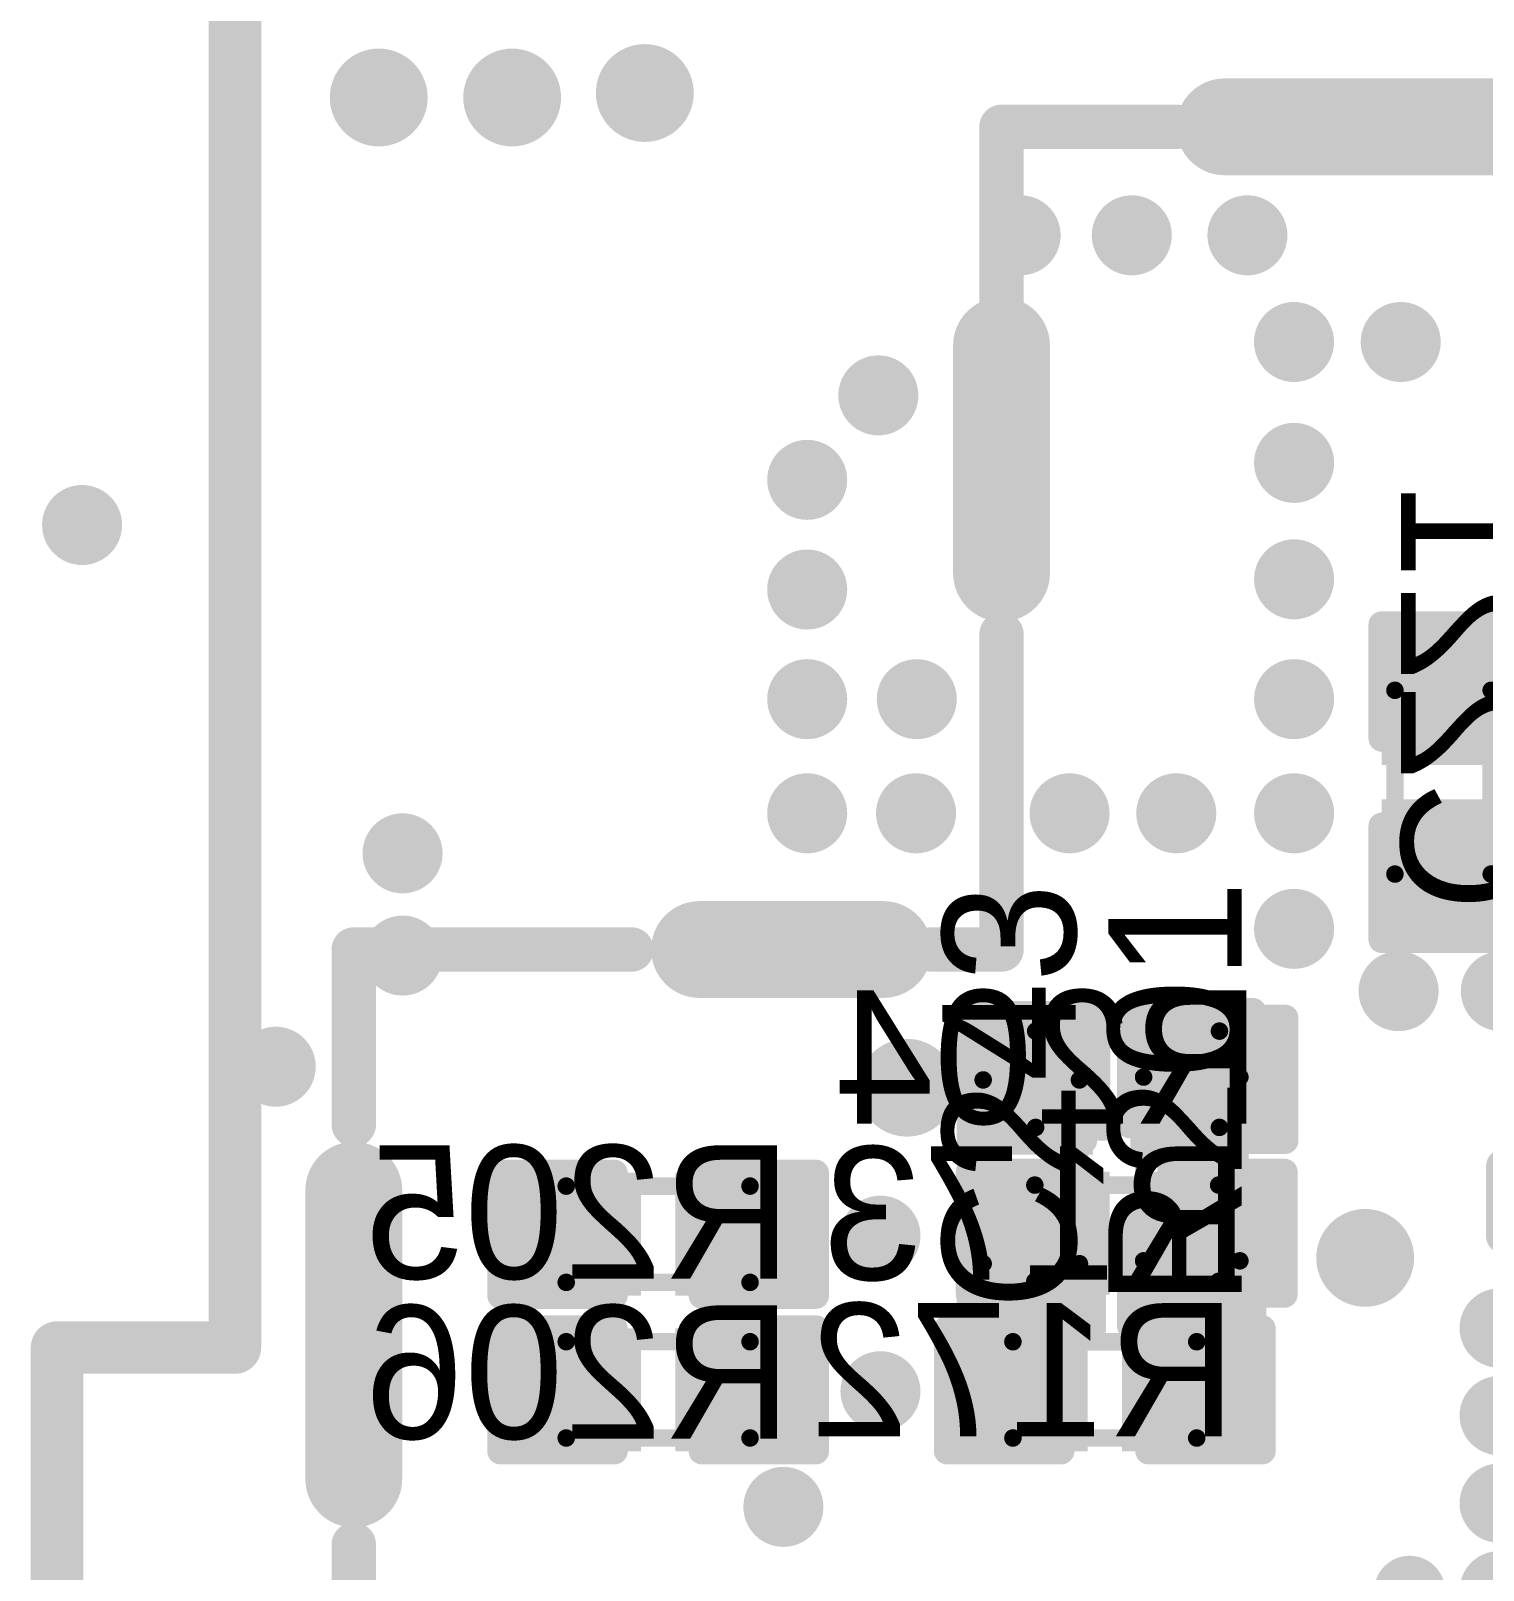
# Model space of a CAD drawing. Extents: x 722 to 1072, y 754 to 1061.
# Drawn here: x 790.12 to 798.41, y 1025.95 to 1034.75 of the extents above; entities that cross this region are included whole.
import ezdxf

# ---------------------------------------------------------------- set-up
doc = ezdxf.new("R2010")
doc.units = 0
doc.layers.get('0').update_dxf_attribs({"linetype": 'CONTINUOUS'})
for name, color, linetype in [('BOTTOMOVERLAY', 54, 'CONTINUOUS'), ('BOTTOMPASTE', 16, 'CONTINUOUS'), ('BOTTOMSOLDER', 6, 'CONTINUOUS'), ('MECHANICAL13', 56, 'CONTINUOUS'), ('MULTILAYER', 9, 'CONTINUOUS'), ('TOPOVERLAY', 2, 'CONTINUOUS'), ('TOPPASTE', 8, 'CONTINUOUS'), ('TOPSOLDER', 216, 'CONTINUOUS'), ('VIAHOLELAYER', 16, 'CONTINUOUS')]:
    doc.layers.add(name, color=color, linetype=linetype)

# ---------------------------------------------------------------- blocks, each defined once
blk = doc.blocks.new('R_0402_B_17')
at = {"layer": 'BOTTOMOVERLAY', "const_width": 0.1524}
for points in [[(-0.9001, 0.3501), (-0.9001, -0.3499)], [(-0.2501, 0.3501), (-0.9001, 0.3501)], [(0.8999, 0.3501), (0.2499, 0.3501)], [(0.8999, 0.3501), (0.8999, -0.3499)], [(-0.2501, -0.3499), (-0.9001, -0.3499)], [(0.8999, -0.3499), (0.2499, -0.3499)]]:
    blk.add_lwpolyline(points, dxfattribs=at)
at = {"layer": 'BOTTOMOVERLAY', "const_width": 0.0762}
for points in [[(-0.9382, 0.3501, 1), (-0.862, 0.3501, 1)], [(-0.9382, 0.3501, 1), (-0.862, 0.3501, 1)], [(-0.2882, 0.3501, 1), (-0.212, 0.3501, 1)], [(0.2118, 0.3501, 1), (0.288, 0.3501, 1)], [(0.8618, 0.3501, 1), (0.938, 0.3501, 1)], [(0.8618, 0.3501, 1), (0.938, 0.3501, 1)], [(-0.9382, -0.3499, 1), (-0.862, -0.3499, 1)], [(-0.9382, -0.3499, 1), (-0.862, -0.3499, 1)], [(-0.2882, -0.3499, 1), (-0.212, -0.3499, 1)], [(0.2118, -0.3499, 1), (0.288, -0.3499, 1)], [(0.8618, -0.3499, 1), (0.938, -0.3499, 1)], [(0.8618, -0.3499, 1), (0.938, -0.3499, 1)]]:
    blk.add_lwpolyline(points, format="xyb", close=True, dxfattribs=at)
at = {"layer": 'BOTTOMPASTE'}
for points in [[(-0.8, 0.25), (-0.8, -0.25), (-0.2, 0.25), (-0.2, -0.25)], [(0.2, 0.25), (0.2, -0.25), (0.8, 0.25), (0.8, -0.25)]]:
    blk.add_solid(points, dxfattribs=at)
at = {"layer": 'BOTTOMSOLDER'}
for points in [[(-0.9016, 0.3516), (-0.9016, -0.3516), (-0.0984, 0.3516), (-0.0984, -0.3516)], [(0.0984, 0.3516), (0.0984, -0.3516), (0.9016, 0.3516), (0.9016, -0.3516)]]:
    blk.add_solid(points, dxfattribs=at)
at = {"layer": 'MECHANICAL13', "const_width": 0.1}
for points in [[(-0.525, 0.275), (-0.525, -0.275)], [(0.525, 0.275), (-0.525, 0.275)], [(0.525, 0.275), (0.525, -0.275)], [(0.525, -0.275), (-0.525, -0.275)]]:
    blk.add_lwpolyline(points, dxfattribs=at)
at = {"layer": 'MECHANICAL13', "const_width": 0.05}
for points in [[(-0.55, 0.275, 1), (-0.5, 0.275, 1)], [(-0.55, 0.275, 1), (-0.5, 0.275, 1)], [(0.5, 0.275, 1), (0.55, 0.275, 1)], [(0.5, 0.275, 1), (0.55, 0.275, 1)], [(-0.55, -0.275, 1), (-0.5, -0.275, 1)], [(-0.55, -0.275, 1), (-0.5, -0.275, 1)], [(0.5, -0.275, 1), (0.55, -0.275, 1)], [(0.5, -0.275, 1), (0.55, -0.275, 1)]]:
    blk.add_lwpolyline(points, format="xyb", close=True, dxfattribs=at)
blk = doc.blocks.new('R_0402_B_18')
at = {"layer": 'BOTTOMOVERLAY', "const_width": 0.1524}
for points in [[(-0.9001, 0.3501), (-0.9001, -0.3499)], [(-0.2501, 0.3501), (-0.9001, 0.3501)], [(0.8999, 0.3501), (0.2499, 0.3501)], [(0.8999, 0.3501), (0.8999, -0.3499)], [(-0.2501, -0.3499), (-0.9001, -0.3499)], [(0.8999, -0.3499), (0.2499, -0.3499)]]:
    blk.add_lwpolyline(points, dxfattribs=at)
at = {"layer": 'BOTTOMOVERLAY', "const_width": 0.0762}
for points in [[(-0.9382, 0.3501, 1), (-0.862, 0.3501, 1)], [(-0.9382, 0.3501, 1), (-0.862, 0.3501, 1)], [(-0.2882, 0.3501, 1), (-0.212, 0.3501, 1)], [(0.2118, 0.3501, 1), (0.288, 0.3501, 1)], [(0.8618, 0.3501, 1), (0.938, 0.3501, 1)], [(0.8618, 0.3501, 1), (0.938, 0.3501, 1)], [(-0.9382, -0.3499, 1), (-0.862, -0.3499, 1)], [(-0.9382, -0.3499, 1), (-0.862, -0.3499, 1)], [(-0.2882, -0.3499, 1), (-0.212, -0.3499, 1)], [(0.2118, -0.3499, 1), (0.288, -0.3499, 1)], [(0.8618, -0.3499, 1), (0.938, -0.3499, 1)], [(0.8618, -0.3499, 1), (0.938, -0.3499, 1)]]:
    blk.add_lwpolyline(points, format="xyb", close=True, dxfattribs=at)
at = {"layer": 'BOTTOMPASTE'}
for points in [[(-0.8, 0.25), (-0.8, -0.25), (-0.2, 0.25), (-0.2, -0.25)], [(0.2, 0.25), (0.2, -0.25), (0.8, 0.25), (0.8, -0.25)]]:
    blk.add_solid(points, dxfattribs=at)
at = {"layer": 'BOTTOMSOLDER'}
for points in [[(-0.9016, 0.3516), (-0.9016, -0.3516), (-0.0984, 0.3516), (-0.0984, -0.3516)], [(0.0984, 0.3516), (0.0984, -0.3516), (0.9016, 0.3516), (0.9016, -0.3516)]]:
    blk.add_solid(points, dxfattribs=at)
at = {"layer": 'MECHANICAL13', "const_width": 0.1}
for points in [[(-0.525, 0.275), (-0.525, -0.275)], [(0.525, 0.275), (-0.525, 0.275)], [(0.525, 0.275), (0.525, -0.275)], [(0.525, -0.275), (-0.525, -0.275)]]:
    blk.add_lwpolyline(points, dxfattribs=at)
at = {"layer": 'MECHANICAL13', "const_width": 0.05}
for points in [[(-0.55, 0.275, 1), (-0.5, 0.275, 1)], [(-0.55, 0.275, 1), (-0.5, 0.275, 1)], [(0.5, 0.275, 1), (0.55, 0.275, 1)], [(0.5, 0.275, 1), (0.55, 0.275, 1)], [(-0.55, -0.275, 1), (-0.5, -0.275, 1)], [(-0.55, -0.275, 1), (-0.5, -0.275, 1)], [(0.5, -0.275, 1), (0.55, -0.275, 1)], [(0.5, -0.275, 1), (0.55, -0.275, 1)]]:
    blk.add_lwpolyline(points, format="xyb", close=True, dxfattribs=at)
blk = doc.blocks.new('R_0402_B_19')
at = {"layer": 'BOTTOMOVERLAY', "const_width": 0.1524}
for points in [[(-0.9001, 0.3501), (-0.9001, -0.3499)], [(-0.2501, 0.3501), (-0.9001, 0.3501)], [(0.8999, 0.3501), (0.2499, 0.3501)], [(0.8999, 0.3501), (0.8999, -0.3499)], [(-0.2501, -0.3499), (-0.9001, -0.3499)], [(0.8999, -0.3499), (0.2499, -0.3499)]]:
    blk.add_lwpolyline(points, dxfattribs=at)
at = {"layer": 'BOTTOMOVERLAY', "const_width": 0.0762}
for points in [[(-0.9382, 0.3501, 1), (-0.862, 0.3501, 1)], [(-0.9382, 0.3501, 1), (-0.862, 0.3501, 1)], [(-0.2882, 0.3501, 1), (-0.212, 0.3501, 1)], [(0.2118, 0.3501, 1), (0.288, 0.3501, 1)], [(0.8618, 0.3501, 1), (0.938, 0.3501, 1)], [(0.8618, 0.3501, 1), (0.938, 0.3501, 1)], [(-0.9382, -0.3499, 1), (-0.862, -0.3499, 1)], [(-0.9382, -0.3499, 1), (-0.862, -0.3499, 1)], [(-0.2882, -0.3499, 1), (-0.212, -0.3499, 1)], [(0.2118, -0.3499, 1), (0.288, -0.3499, 1)], [(0.8618, -0.3499, 1), (0.938, -0.3499, 1)], [(0.8618, -0.3499, 1), (0.938, -0.3499, 1)]]:
    blk.add_lwpolyline(points, format="xyb", close=True, dxfattribs=at)
at = {"layer": 'BOTTOMPASTE'}
for points in [[(-0.8, 0.25), (-0.8, -0.25), (-0.2, 0.25), (-0.2, -0.25)], [(0.2, 0.25), (0.2, -0.25), (0.8, 0.25), (0.8, -0.25)]]:
    blk.add_solid(points, dxfattribs=at)
at = {"layer": 'BOTTOMSOLDER'}
for points in [[(-0.9016, 0.3516), (-0.9016, -0.3516), (-0.0984, 0.3516), (-0.0984, -0.3516)], [(0.0984, 0.3516), (0.0984, -0.3516), (0.9016, 0.3516), (0.9016, -0.3516)]]:
    blk.add_solid(points, dxfattribs=at)
at = {"layer": 'MECHANICAL13', "const_width": 0.1}
for points in [[(-0.525, 0.275), (-0.525, -0.275)], [(0.525, 0.275), (-0.525, 0.275)], [(0.525, 0.275), (0.525, -0.275)], [(0.525, -0.275), (-0.525, -0.275)]]:
    blk.add_lwpolyline(points, dxfattribs=at)
at = {"layer": 'MECHANICAL13', "const_width": 0.05}
for points in [[(-0.55, 0.275, 1), (-0.5, 0.275, 1)], [(-0.55, 0.275, 1), (-0.5, 0.275, 1)], [(0.5, 0.275, 1), (0.55, 0.275, 1)], [(0.5, 0.275, 1), (0.55, 0.275, 1)], [(-0.55, -0.275, 1), (-0.5, -0.275, 1)], [(-0.55, -0.275, 1), (-0.5, -0.275, 1)], [(0.5, -0.275, 1), (0.55, -0.275, 1)], [(0.5, -0.275, 1), (0.55, -0.275, 1)]]:
    blk.add_lwpolyline(points, format="xyb", close=True, dxfattribs=at)
blk = doc.blocks.new('R_0402_30')
at = {"layer": 'MECHANICAL13', "const_width": 0.1}
for points in [[(-0.525, -0.275), (-0.525, 0.275)], [(0.525, 0.275), (-0.525, 0.275)], [(0.525, -0.275), (0.525, 0.275)], [(0.525, -0.275), (-0.525, -0.275)]]:
    blk.add_lwpolyline(points, dxfattribs=at)
at = {"layer": 'MECHANICAL13', "const_width": 0.05}
for points in [[(-0.55, 0.275, 1), (-0.5, 0.275, 1)], [(-0.55, 0.275, 1), (-0.5, 0.275, 1)], [(0.5, 0.275, 1), (0.55, 0.275, 1)], [(0.5, 0.275, 1), (0.55, 0.275, 1)], [(-0.55, -0.275, 1), (-0.5, -0.275, 1)], [(-0.55, -0.275, 1), (-0.5, -0.275, 1)], [(0.5, -0.275, 1), (0.55, -0.275, 1)], [(0.5, -0.275, 1), (0.55, -0.275, 1)]]:
    blk.add_lwpolyline(points, format="xyb", close=True, dxfattribs=at)
at = {"layer": 'TOPOVERLAY', "const_width": 0.1524}
for points in [[(-0.9001, -0.3501), (-0.9001, 0.3499)], [(-0.2501, 0.3499), (-0.9001, 0.3499)], [(0.8999, 0.3499), (0.2499, 0.3499)], [(0.8999, -0.3501), (0.8999, 0.3499)], [(-0.2501, -0.3501), (-0.9001, -0.3501)], [(0.8999, -0.3501), (0.2499, -0.3501)]]:
    blk.add_lwpolyline(points, dxfattribs=at)
at = {"layer": 'TOPOVERLAY', "const_width": 0.0762}
for points in [[(-0.9382, 0.3499, 1), (-0.862, 0.3499, 1)], [(-0.9382, 0.3499, 1), (-0.862, 0.3499, 1)], [(-0.2882, 0.3499, 1), (-0.212, 0.3499, 1)], [(0.2118, 0.3499, 1), (0.288, 0.3499, 1)], [(0.8618, 0.3499, 1), (0.938, 0.3499, 1)], [(0.8618, 0.3499, 1), (0.938, 0.3499, 1)], [(-0.9382, -0.3501, 1), (-0.862, -0.3501, 1)], [(-0.9382, -0.3501, 1), (-0.862, -0.3501, 1)], [(-0.2882, -0.3501, 1), (-0.212, -0.3501, 1)], [(0.2118, -0.3501, 1), (0.288, -0.3501, 1)], [(0.8618, -0.3501, 1), (0.938, -0.3501, 1)], [(0.8618, -0.3501, 1), (0.938, -0.3501, 1)]]:
    blk.add_lwpolyline(points, format="xyb", close=True, dxfattribs=at)
at = {"layer": 'TOPPASTE'}
for points in [[(-0.2, -0.25), (-0.2, 0.25), (-0.8, -0.25), (-0.8, 0.25)], [(0.8, -0.25), (0.8, 0.25), (0.2, -0.25), (0.2, 0.25)]]:
    blk.add_solid(points, dxfattribs=at)
at = {"layer": 'TOPSOLDER'}
for points in [[(-0.0984, -0.3516), (-0.0984, 0.3516), (-0.9016, -0.3516), (-0.9016, 0.3516)], [(0.9016, -0.3516), (0.9016, 0.3516), (0.0984, -0.3516), (0.0984, 0.3516)]]:
    blk.add_solid(points, dxfattribs=at)
blk = doc.blocks.new('C_0402_32')
at = {"layer": 'MECHANICAL13', "const_width": 0.1}
for points in [[(-0.525, 0.275), (0.525, 0.275)], [(-0.525, 0.275), (-0.525, -0.275)], [(0.525, 0.275), (0.525, -0.275)], [(-0.525, -0.275), (0.525, -0.275)]]:
    blk.add_lwpolyline(points, dxfattribs=at)
at = {"layer": 'MECHANICAL13', "const_width": 0.05}
for points in [[(-0.55, 0.275, 1), (-0.5, 0.275, 1)], [(-0.55, 0.275, 1), (-0.5, 0.275, 1)], [(0.5, 0.275, 1), (0.55, 0.275, 1)], [(0.5, 0.275, 1), (0.55, 0.275, 1)], [(-0.55, -0.275, 1), (-0.5, -0.275, 1)], [(-0.55, -0.275, 1), (-0.5, -0.275, 1)], [(0.5, -0.275, 1), (0.55, -0.275, 1)], [(0.5, -0.275, 1), (0.55, -0.275, 1)]]:
    blk.add_lwpolyline(points, format="xyb", close=True, dxfattribs=at)
at = {"layer": 'TOPOVERLAY', "const_width": 0.1524}
for points in [[(-0.9001, 0.3499), (-0.2501, 0.3499)], [(-0.9001, 0.3499), (-0.9001, -0.3501)], [(0.2499, 0.3499), (0.8999, 0.3499)], [(0.8999, 0.3499), (0.8999, -0.3501)], [(-0.9001, -0.3501), (-0.2501, -0.3501)], [(0.2499, -0.3501), (0.8999, -0.3501)]]:
    blk.add_lwpolyline(points, dxfattribs=at)
at = {"layer": 'TOPOVERLAY', "const_width": 0.0762}
for points in [[(-0.9382, 0.3499, 1), (-0.862, 0.3499, 1)], [(-0.9382, 0.3499, 1), (-0.862, 0.3499, 1)], [(-0.2882, 0.3499, 1), (-0.212, 0.3499, 1)], [(0.2118, 0.3499, 1), (0.288, 0.3499, 1)], [(0.8618, 0.3499, 1), (0.938, 0.3499, 1)], [(0.8618, 0.3499, 1), (0.938, 0.3499, 1)], [(-0.9382, -0.3501, 1), (-0.862, -0.3501, 1)], [(-0.9382, -0.3501, 1), (-0.862, -0.3501, 1)], [(-0.2882, -0.3501, 1), (-0.212, -0.3501, 1)], [(0.2118, -0.3501, 1), (0.288, -0.3501, 1)], [(0.8618, -0.3501, 1), (0.938, -0.3501, 1)], [(0.8618, -0.3501, 1), (0.938, -0.3501, 1)]]:
    blk.add_lwpolyline(points, format="xyb", close=True, dxfattribs=at)
at = {"layer": 'TOPPASTE'}
for points in [[(-0.2, -0.25), (-0.2, 0.25), (-0.8, -0.25), (-0.8, 0.25)], [(0.8, -0.25), (0.8, 0.25), (0.2, -0.25), (0.2, 0.25)]]:
    blk.add_solid(points, dxfattribs=at)
at = {"layer": 'TOPSOLDER'}
for points in [[(-0.0984, -0.3516), (-0.0984, 0.3516), (-0.9016, -0.3516), (-0.9016, 0.3516)], [(0.9016, -0.3516), (0.9016, 0.3516), (0.0984, -0.3516), (0.0984, 0.3516)]]:
    blk.add_solid(points, dxfattribs=at)
blk = doc.blocks.new('QFN32_B_42')
at = {"layer": 'BOTTOMOVERLAY', "const_width": 0.2}
for points in [[(-2.275, 2.675), (-2.675, 2.675)], [(-2.675, 2.675), (-2.675, 2.275)], [(2.675, 2.675), (2.275, 2.675)], [(2.675, 2.675), (2.675, 2.275)], [(-2.675, -2.275), (-2.675, -2.675)], [(2.675, -2.275), (2.675, -2.675)], [(-2.275, -2.675), (-2.675, -2.675)], [(2.675, -2.675), (2.275, -2.675)]]:
    blk.add_lwpolyline(points, dxfattribs=at)
at = {"layer": 'BOTTOMOVERLAY'}
for points, const_width in [([(-2.725, 2.675, 1), (-2.625, 2.675, 1)], 0.1), ([(-2.725, 2.675, 1), (-2.625, 2.675, 1)], 0.1), ([(-2.325, 2.675, 1), (-2.225, 2.675, 1)], 0.1), ([(2.225, 2.675, 1), (2.325, 2.675, 1)], 0.1), ([(2.625, 2.675, 1), (2.725, 2.675, 1)], 0.1), ([(2.625, 2.675, 1), (2.725, 2.675, 1)], 0.1), ([(-2.725, 2.275, 1), (-2.625, 2.275, 1)], 0.1), ([(2.625, 2.275, 1), (2.725, 2.275, 1)], 0.1), ([(-2.725, -2.275, 1), (-2.625, -2.275, 1)], 0.1), ([(2.625, -2.275, 1), (2.725, -2.275, 1)], 0.1), ([(-3.2, -2.525, 1), (-3.45, -2.525, 1)], 0.25), ([(-3.5125, -2.525, 1), (-3.3875, -2.525, 1)], 0.125), ([(-3.2625, -2.525, 1), (-3.1375, -2.525, 1)], 0.125), ([(-2.725, -2.675, 1), (-2.625, -2.675, 1)], 0.1), ([(-2.725, -2.675, 1), (-2.625, -2.675, 1)], 0.1), ([(-2.325, -2.675, 1), (-2.225, -2.675, 1)], 0.1), ([(2.225, -2.675, 1), (2.325, -2.675, 1)], 0.1), ([(2.625, -2.675, 1), (2.725, -2.675, 1)], 0.1), ([(2.625, -2.675, 1), (2.725, -2.675, 1)], 0.1)]:
    blk.add_lwpolyline(points, format="xyb", close=True, dxfattribs=dict(at, const_width=const_width))
at = {"layer": 'BOTTOMPASTE', "const_width": 0.25}
for points in [[(-1.75, 2.7), (-1.75, 2.15)], [(-1.25, 2.7), (-1.25, 2.15)], [(-0.75, 2.7), (-0.75, 2.15)], [(-0.25, 2.7), (-0.25, 2.15)], [(0.25, 2.7), (0.25, 2.15)], [(0.75, 2.7), (0.75, 2.15)], [(1.25, 2.7), (1.25, 2.15)], [(1.75, 2.7), (1.75, 2.15)], [(-2.15, 1.75), (-2.7, 1.75)], [(2.7, 1.75), (2.15, 1.75)], [(-2.15, 1.25), (-2.7, 1.25)], [(2.7, 1.25), (2.15, 1.25)], [(-2.15, 0.75), (-2.7, 0.75)], [(2.7, 0.75), (2.15, 0.75)], [(-2.15, 0.25), (-2.7, 0.25)], [(2.7, 0.25), (2.15, 0.25)], [(-2.15, -0.25), (-2.7, -0.25)], [(2.7, -0.25), (2.15, -0.25)], [(-2.15, -0.75), (-2.7, -0.75)], [(2.7, -0.75), (2.15, -0.75)], [(-2.15, -1.25), (-2.7, -1.25)], [(2.7, -1.25), (2.15, -1.25)], [(-2.15, -1.75), (-2.7, -1.75)], [(2.7, -1.75), (2.15, -1.75)], [(-1.75, -2.15), (-1.75, -2.7)], [(-1.25, -2.15), (-1.25, -2.7)], [(-0.75, -2.15), (-0.75, -2.7)], [(-0.25, -2.15), (-0.25, -2.7)], [(0.25, -2.15), (0.25, -2.7)], [(0.75, -2.15), (0.75, -2.7)], [(1.25, -2.15), (1.25, -2.7)], [(1.75, -2.15), (1.75, -2.7)]]:
    blk.add_lwpolyline(points, dxfattribs=at)
at = {"layer": 'BOTTOMPASTE', "const_width": 0.125}
for points in [[(-1.8125, 2.7, 1), (-1.6875, 2.7, 1)], [(-1.3125, 2.7, 1), (-1.1875, 2.7, 1)], [(-0.8125, 2.7, 1), (-0.6875, 2.7, 1)], [(-0.3125, 2.7, 1), (-0.1875, 2.7, 1)], [(0.1875, 2.7, 1), (0.3125, 2.7, 1)], [(0.6875, 2.7, 1), (0.8125, 2.7, 1)], [(1.1875, 2.7, 1), (1.3125, 2.7, 1)], [(1.6875, 2.7, 1), (1.8125, 2.7, 1)], [(-1.8125, 2.15, 1), (-1.6875, 2.15, 1)], [(-1.3125, 2.15, 1), (-1.1875, 2.15, 1)], [(-0.8125, 2.15, 1), (-0.6875, 2.15, 1)], [(-0.3125, 2.15, 1), (-0.1875, 2.15, 1)], [(0.1875, 2.15, 1), (0.3125, 2.15, 1)], [(0.6875, 2.15, 1), (0.8125, 2.15, 1)], [(1.1875, 2.15, 1), (1.3125, 2.15, 1)], [(1.6875, 2.15, 1), (1.8125, 2.15, 1)], [(-2.7625, 1.75, 1), (-2.6375, 1.75, 1)], [(-2.2125, 1.75, 1), (-2.0875, 1.75, 1)], [(2.0875, 1.75, 1), (2.2125, 1.75, 1)], [(2.6375, 1.75, 1), (2.7625, 1.75, 1)], [(-2.7625, 1.25, 1), (-2.6375, 1.25, 1)], [(-2.2125, 1.25, 1), (-2.0875, 1.25, 1)], [(2.0875, 1.25, 1), (2.2125, 1.25, 1)], [(2.6375, 1.25, 1), (2.7625, 1.25, 1)], [(-2.7625, 0.75, 1), (-2.6375, 0.75, 1)], [(-2.2125, 0.75, 1), (-2.0875, 0.75, 1)], [(2.0875, 0.75, 1), (2.2125, 0.75, 1)], [(2.6375, 0.75, 1), (2.7625, 0.75, 1)], [(-2.7625, 0.25, 1), (-2.6375, 0.25, 1)], [(-2.2125, 0.25, 1), (-2.0875, 0.25, 1)], [(2.0875, 0.25, 1), (2.2125, 0.25, 1)], [(2.6375, 0.25, 1), (2.7625, 0.25, 1)], [(-2.7625, -0.25, 1), (-2.6375, -0.25, 1)], [(-2.2125, -0.25, 1), (-2.0875, -0.25, 1)], [(2.0875, -0.25, 1), (2.2125, -0.25, 1)], [(2.6375, -0.25, 1), (2.7625, -0.25, 1)], [(-2.7625, -0.75, 1), (-2.6375, -0.75, 1)], [(-2.2125, -0.75, 1), (-2.0875, -0.75, 1)], [(2.0875, -0.75, 1), (2.2125, -0.75, 1)], [(2.6375, -0.75, 1), (2.7625, -0.75, 1)], [(-2.7625, -1.25, 1), (-2.6375, -1.25, 1)], [(-2.2125, -1.25, 1), (-2.0875, -1.25, 1)], [(2.0875, -1.25, 1), (2.2125, -1.25, 1)], [(2.6375, -1.25, 1), (2.7625, -1.25, 1)], [(-2.7625, -1.75, 1), (-2.6375, -1.75, 1)], [(-2.2125, -1.75, 1), (-2.0875, -1.75, 1)], [(2.0875, -1.75, 1), (2.2125, -1.75, 1)], [(2.6375, -1.75, 1), (2.7625, -1.75, 1)], [(-1.8125, -2.15, 1), (-1.6875, -2.15, 1)], [(-1.3125, -2.15, 1), (-1.1875, -2.15, 1)], [(-0.8125, -2.15, 1), (-0.6875, -2.15, 1)], [(-0.3125, -2.15, 1), (-0.1875, -2.15, 1)], [(0.1875, -2.15, 1), (0.3125, -2.15, 1)], [(0.6875, -2.15, 1), (0.8125, -2.15, 1)], [(1.1875, -2.15, 1), (1.3125, -2.15, 1)], [(1.6875, -2.15, 1), (1.8125, -2.15, 1)], [(-1.8125, -2.7, 1), (-1.6875, -2.7, 1)], [(-1.3125, -2.7, 1), (-1.1875, -2.7, 1)], [(-0.8125, -2.7, 1), (-0.6875, -2.7, 1)], [(-0.3125, -2.7, 1), (-0.1875, -2.7, 1)], [(0.1875, -2.7, 1), (0.3125, -2.7, 1)], [(0.6875, -2.7, 1), (0.8125, -2.7, 1)], [(1.1875, -2.7, 1), (1.3125, -2.7, 1)], [(1.6875, -2.7, 1), (1.8125, -2.7, 1)]]:
    blk.add_lwpolyline(points, format="xyb", close=True, dxfattribs=at)
at = {"layer": 'BOTTOMPASTE'}
blk.add_solid([(-1.8, -1.8), (1.8, -1.8), (-1.8, 1.8), (1.8, 1.8)], dxfattribs=at)
at = {"layer": 'BOTTOMSOLDER', "const_width": 0.4532}
for points in [[(-1.75, 2.7), (-1.75, 2.15)], [(-1.25, 2.7), (-1.25, 2.15)], [(-0.75, 2.7), (-0.75, 2.15)], [(-0.25, 2.7), (-0.25, 2.15)], [(0.25, 2.7), (0.25, 2.15)], [(0.75, 2.7), (0.75, 2.15)], [(1.25, 2.7), (1.25, 2.15)], [(1.75, 2.7), (1.75, 2.15)], [(-2.15, 1.75), (-2.7, 1.75)], [(2.7, 1.75), (2.15, 1.75)], [(-2.15, 1.25), (-2.7, 1.25)], [(2.7, 1.25), (2.15, 1.25)], [(-2.15, 0.75), (-2.7, 0.75)], [(2.7, 0.75), (2.15, 0.75)], [(-2.15, 0.25), (-2.7, 0.25)], [(2.7, 0.25), (2.15, 0.25)], [(-2.15, -0.25), (-2.7, -0.25)], [(2.7, -0.25), (2.15, -0.25)], [(-2.15, -0.75), (-2.7, -0.75)], [(2.7, -0.75), (2.15, -0.75)], [(-2.15, -1.25), (-2.7, -1.25)], [(2.7, -1.25), (2.15, -1.25)], [(-2.15, -1.75), (-2.7, -1.75)], [(2.7, -1.75), (2.15, -1.75)], [(-1.75, -2.15), (-1.75, -2.7)], [(-1.25, -2.15), (-1.25, -2.7)], [(-0.75, -2.15), (-0.75, -2.7)], [(-0.25, -2.15), (-0.25, -2.7)], [(0.25, -2.15), (0.25, -2.7)], [(0.75, -2.15), (0.75, -2.7)], [(1.25, -2.15), (1.25, -2.7)], [(1.75, -2.15), (1.75, -2.7)]]:
    blk.add_lwpolyline(points, dxfattribs=at)
at = {"layer": 'BOTTOMSOLDER', "const_width": 0.2266}
for points in [[(-1.8633, 2.7, 1), (-1.6367, 2.7, 1)], [(-1.3633, 2.7, 1), (-1.1367, 2.7, 1)], [(-0.8633, 2.7, 1), (-0.6367, 2.7, 1)], [(-0.3633, 2.7, 1), (-0.1367, 2.7, 1)], [(0.1367, 2.7, 1), (0.3633, 2.7, 1)], [(0.6367, 2.7, 1), (0.8633, 2.7, 1)], [(1.1367, 2.7, 1), (1.3633, 2.7, 1)], [(1.6367, 2.7, 1), (1.8633, 2.7, 1)], [(-1.8633, 2.15, 1), (-1.6367, 2.15, 1)], [(-1.3633, 2.15, 1), (-1.1367, 2.15, 1)], [(-0.8633, 2.15, 1), (-0.6367, 2.15, 1)], [(-0.3633, 2.15, 1), (-0.1367, 2.15, 1)], [(0.1367, 2.15, 1), (0.3633, 2.15, 1)], [(0.6367, 2.15, 1), (0.8633, 2.15, 1)], [(1.1367, 2.15, 1), (1.3633, 2.15, 1)], [(1.6367, 2.15, 1), (1.8633, 2.15, 1)], [(-2.8133, 1.75, 1), (-2.5867, 1.75, 1)], [(-2.2633, 1.75, 1), (-2.0367, 1.75, 1)], [(2.0367, 1.75, 1), (2.2633, 1.75, 1)], [(2.5867, 1.75, 1), (2.8133, 1.75, 1)], [(-2.8133, 1.25, 1), (-2.5867, 1.25, 1)], [(-2.2633, 1.25, 1), (-2.0367, 1.25, 1)], [(2.0367, 1.25, 1), (2.2633, 1.25, 1)], [(2.5867, 1.25, 1), (2.8133, 1.25, 1)], [(-2.8133, 0.75, 1), (-2.5867, 0.75, 1)], [(-2.2633, 0.75, 1), (-2.0367, 0.75, 1)], [(2.0367, 0.75, 1), (2.2633, 0.75, 1)], [(2.5867, 0.75, 1), (2.8133, 0.75, 1)], [(-2.8133, 0.25, 1), (-2.5867, 0.25, 1)], [(-2.2633, 0.25, 1), (-2.0367, 0.25, 1)], [(2.0367, 0.25, 1), (2.2633, 0.25, 1)], [(2.5867, 0.25, 1), (2.8133, 0.25, 1)], [(-2.8133, -0.25, 1), (-2.5867, -0.25, 1)], [(-2.2633, -0.25, 1), (-2.0367, -0.25, 1)], [(2.0367, -0.25, 1), (2.2633, -0.25, 1)], [(2.5867, -0.25, 1), (2.8133, -0.25, 1)], [(-2.8133, -0.75, 1), (-2.5867, -0.75, 1)], [(-2.2633, -0.75, 1), (-2.0367, -0.75, 1)], [(2.0367, -0.75, 1), (2.2633, -0.75, 1)], [(2.5867, -0.75, 1), (2.8133, -0.75, 1)], [(-2.8133, -1.25, 1), (-2.5867, -1.25, 1)], [(-2.2633, -1.25, 1), (-2.0367, -1.25, 1)], [(2.0367, -1.25, 1), (2.2633, -1.25, 1)], [(2.5867, -1.25, 1), (2.8133, -1.25, 1)], [(-2.8133, -1.75, 1), (-2.5867, -1.75, 1)], [(-2.2633, -1.75, 1), (-2.0367, -1.75, 1)], [(2.0367, -1.75, 1), (2.2633, -1.75, 1)], [(2.5867, -1.75, 1), (2.8133, -1.75, 1)], [(-1.8633, -2.15, 1), (-1.6367, -2.15, 1)], [(-1.3633, -2.15, 1), (-1.1367, -2.15, 1)], [(-0.8633, -2.15, 1), (-0.6367, -2.15, 1)], [(-0.3633, -2.15, 1), (-0.1367, -2.15, 1)], [(0.1367, -2.15, 1), (0.3633, -2.15, 1)], [(0.6367, -2.15, 1), (0.8633, -2.15, 1)], [(1.1367, -2.15, 1), (1.3633, -2.15, 1)], [(1.6367, -2.15, 1), (1.8633, -2.15, 1)], [(-1.8633, -2.7, 1), (-1.6367, -2.7, 1)], [(-1.3633, -2.7, 1), (-1.1367, -2.7, 1)], [(-0.8633, -2.7, 1), (-0.6367, -2.7, 1)], [(-0.3633, -2.7, 1), (-0.1367, -2.7, 1)], [(0.1367, -2.7, 1), (0.3633, -2.7, 1)], [(0.6367, -2.7, 1), (0.8633, -2.7, 1)], [(1.1367, -2.7, 1), (1.3633, -2.7, 1)], [(1.6367, -2.7, 1), (1.8633, -2.7, 1)]]:
    blk.add_lwpolyline(points, format="xyb", close=True, dxfattribs=at)
at = {"layer": 'BOTTOMSOLDER'}
blk.add_solid([(-1.9016, -1.9016), (1.9016, -1.9016), (-1.9016, 1.9016), (1.9016, 1.9016)], dxfattribs=at)
at = {"layer": 'MECHANICAL13', "const_width": 0.1}
for points in [[(2.525, 2.525), (-2.525, 2.525)], [(-2.525, 2.525), (-2.525, -2.525)], [(2.525, 2.525), (2.525, -2.525)], [(2.525, -2.525), (-2.525, -2.525)]]:
    blk.add_lwpolyline(points, dxfattribs=at)
at = {"layer": 'MECHANICAL13'}
for points, const_width in [([(-2.55, 2.525, 1), (-2.5, 2.525, 1)], 0.05), ([(-2.55, 2.525, 1), (-2.5, 2.525, 1)], 0.05), ([(2.5, 2.525, 1), (2.55, 2.525, 1)], 0.05), ([(2.5, 2.525, 1), (2.55, 2.525, 1)], 0.05), ([(-1.125, -1.625, 1), (-2.125, -1.625, 1)], 0.1), ([(-2.15, -1.625, 1), (-2.1, -1.625, 1)], 0.05), ([(-1.15, -1.625, 1), (-1.1, -1.625, 1)], 0.05), ([(-2.55, -2.525, 1), (-2.5, -2.525, 1)], 0.05), ([(-2.55, -2.525, 1), (-2.5, -2.525, 1)], 0.05), ([(2.5, -2.525, 1), (2.55, -2.525, 1)], 0.05), ([(2.5, -2.525, 1), (2.55, -2.525, 1)], 0.05)]:
    blk.add_lwpolyline(points, format="xyb", close=True, dxfattribs=dict(at, const_width=const_width))
blk = doc.blocks.new('R_0402_B_51')
at = {"layer": 'BOTTOMOVERLAY', "const_width": 0.1524}
for points in [[(-0.9001, 0.3501), (-0.2501, 0.3501)], [(-0.9001, -0.3499), (-0.9001, 0.3501)], [(0.2499, 0.3501), (0.8999, 0.3501)], [(0.8999, -0.3499), (0.8999, 0.3501)], [(-0.9001, -0.3499), (-0.2501, -0.3499)], [(0.2499, -0.3499), (0.8999, -0.3499)]]:
    blk.add_lwpolyline(points, dxfattribs=at)
at = {"layer": 'BOTTOMOVERLAY', "const_width": 0.0762}
for points in [[(-0.9382, 0.3501, 1), (-0.862, 0.3501, 1)], [(-0.9382, 0.3501, 1), (-0.862, 0.3501, 1)], [(-0.2882, 0.3501, 1), (-0.212, 0.3501, 1)], [(0.2118, 0.3501, 1), (0.288, 0.3501, 1)], [(0.8618, 0.3501, 1), (0.938, 0.3501, 1)], [(0.8618, 0.3501, 1), (0.938, 0.3501, 1)], [(-0.9382, -0.3499, 1), (-0.862, -0.3499, 1)], [(-0.9382, -0.3499, 1), (-0.862, -0.3499, 1)], [(-0.2882, -0.3499, 1), (-0.212, -0.3499, 1)], [(0.2118, -0.3499, 1), (0.288, -0.3499, 1)], [(0.8618, -0.3499, 1), (0.938, -0.3499, 1)], [(0.8618, -0.3499, 1), (0.938, -0.3499, 1)]]:
    blk.add_lwpolyline(points, format="xyb", close=True, dxfattribs=at)
at = {"layer": 'BOTTOMPASTE'}
for points in [[(-0.8, 0.25), (-0.8, -0.25), (-0.2, 0.25), (-0.2, -0.25)], [(0.2, 0.25), (0.2, -0.25), (0.8, 0.25), (0.8, -0.25)]]:
    blk.add_solid(points, dxfattribs=at)
at = {"layer": 'BOTTOMSOLDER'}
for points in [[(-0.9016, 0.3516), (-0.9016, -0.3516), (-0.0984, 0.3516), (-0.0984, -0.3516)], [(0.0984, 0.3516), (0.0984, -0.3516), (0.9016, 0.3516), (0.9016, -0.3516)]]:
    blk.add_solid(points, dxfattribs=at)
at = {"layer": 'MECHANICAL13', "const_width": 0.1}
for points in [[(-0.525, 0.275), (0.525, 0.275)], [(-0.525, -0.275), (-0.525, 0.275)], [(0.525, -0.275), (0.525, 0.275)], [(-0.525, -0.275), (0.525, -0.275)]]:
    blk.add_lwpolyline(points, dxfattribs=at)
at = {"layer": 'MECHANICAL13', "const_width": 0.05}
for points in [[(-0.55, 0.275, 1), (-0.5, 0.275, 1)], [(-0.55, 0.275, 1), (-0.5, 0.275, 1)], [(0.5, 0.275, 1), (0.55, 0.275, 1)], [(0.5, 0.275, 1), (0.55, 0.275, 1)], [(-0.55, -0.275, 1), (-0.5, -0.275, 1)], [(-0.55, -0.275, 1), (-0.5, -0.275, 1)], [(0.5, -0.275, 1), (0.55, -0.275, 1)], [(0.5, -0.275, 1), (0.55, -0.275, 1)]]:
    blk.add_lwpolyline(points, format="xyb", close=True, dxfattribs=at)
blk = doc.blocks.new('R_0402_B_52')
at = {"layer": 'BOTTOMOVERLAY', "const_width": 0.1524}
for points in [[(-0.9001, 0.3501), (-0.2501, 0.3501)], [(-0.9001, -0.3499), (-0.9001, 0.3501)], [(0.2499, 0.3501), (0.8999, 0.3501)], [(0.8999, -0.3499), (0.8999, 0.3501)], [(-0.9001, -0.3499), (-0.2501, -0.3499)], [(0.2499, -0.3499), (0.8999, -0.3499)]]:
    blk.add_lwpolyline(points, dxfattribs=at)
at = {"layer": 'BOTTOMOVERLAY', "const_width": 0.0762}
for points in [[(-0.9382, 0.3501, 1), (-0.862, 0.3501, 1)], [(-0.9382, 0.3501, 1), (-0.862, 0.3501, 1)], [(-0.2882, 0.3501, 1), (-0.212, 0.3501, 1)], [(0.2118, 0.3501, 1), (0.288, 0.3501, 1)], [(0.8618, 0.3501, 1), (0.938, 0.3501, 1)], [(0.8618, 0.3501, 1), (0.938, 0.3501, 1)], [(-0.9382, -0.3499, 1), (-0.862, -0.3499, 1)], [(-0.9382, -0.3499, 1), (-0.862, -0.3499, 1)], [(-0.2882, -0.3499, 1), (-0.212, -0.3499, 1)], [(0.2118, -0.3499, 1), (0.288, -0.3499, 1)], [(0.8618, -0.3499, 1), (0.938, -0.3499, 1)], [(0.8618, -0.3499, 1), (0.938, -0.3499, 1)]]:
    blk.add_lwpolyline(points, format="xyb", close=True, dxfattribs=at)
at = {"layer": 'BOTTOMPASTE'}
for points in [[(-0.8, 0.25), (-0.8, -0.25), (-0.2, 0.25), (-0.2, -0.25)], [(0.2, 0.25), (0.2, -0.25), (0.8, 0.25), (0.8, -0.25)]]:
    blk.add_solid(points, dxfattribs=at)
at = {"layer": 'BOTTOMSOLDER'}
for points in [[(-0.9016, 0.3516), (-0.9016, -0.3516), (-0.0984, 0.3516), (-0.0984, -0.3516)], [(0.0984, 0.3516), (0.0984, -0.3516), (0.9016, 0.3516), (0.9016, -0.3516)]]:
    blk.add_solid(points, dxfattribs=at)
at = {"layer": 'MECHANICAL13', "const_width": 0.1}
for points in [[(-0.525, 0.275), (0.525, 0.275)], [(-0.525, -0.275), (-0.525, 0.275)], [(0.525, -0.275), (0.525, 0.275)], [(-0.525, -0.275), (0.525, -0.275)]]:
    blk.add_lwpolyline(points, dxfattribs=at)
at = {"layer": 'MECHANICAL13', "const_width": 0.05}
for points in [[(-0.55, 0.275, 1), (-0.5, 0.275, 1)], [(-0.55, 0.275, 1), (-0.5, 0.275, 1)], [(0.5, 0.275, 1), (0.55, 0.275, 1)], [(0.5, 0.275, 1), (0.55, 0.275, 1)], [(-0.55, -0.275, 1), (-0.5, -0.275, 1)], [(-0.55, -0.275, 1), (-0.5, -0.275, 1)], [(0.5, -0.275, 1), (0.55, -0.275, 1)], [(0.5, -0.275, 1), (0.55, -0.275, 1)]]:
    blk.add_lwpolyline(points, format="xyb", close=True, dxfattribs=at)
blk = doc.blocks.new('C_0402_B_57')
at = {"layer": 'BOTTOMOVERLAY', "const_width": 0.1524}
for points in [[(-0.9001, -0.3499), (-0.9001, 0.3501)], [(-0.2501, 0.3501), (-0.9001, 0.3501)], [(0.8999, 0.3501), (0.2499, 0.3501)], [(0.8999, -0.3499), (0.8999, 0.3501)], [(-0.2501, -0.3499), (-0.9001, -0.3499)], [(0.8999, -0.3499), (0.2499, -0.3499)]]:
    blk.add_lwpolyline(points, dxfattribs=at)
at = {"layer": 'BOTTOMOVERLAY', "const_width": 0.0762}
for points in [[(-0.9382, 0.3501, 1), (-0.862, 0.3501, 1)], [(-0.9382, 0.3501, 1), (-0.862, 0.3501, 1)], [(-0.2882, 0.3501, 1), (-0.212, 0.3501, 1)], [(0.2118, 0.3501, 1), (0.288, 0.3501, 1)], [(0.8618, 0.3501, 1), (0.938, 0.3501, 1)], [(0.8618, 0.3501, 1), (0.938, 0.3501, 1)], [(-0.9382, -0.3499, 1), (-0.862, -0.3499, 1)], [(-0.9382, -0.3499, 1), (-0.862, -0.3499, 1)], [(-0.2882, -0.3499, 1), (-0.212, -0.3499, 1)], [(0.2118, -0.3499, 1), (0.288, -0.3499, 1)], [(0.8618, -0.3499, 1), (0.938, -0.3499, 1)], [(0.8618, -0.3499, 1), (0.938, -0.3499, 1)]]:
    blk.add_lwpolyline(points, format="xyb", close=True, dxfattribs=at)
at = {"layer": 'BOTTOMPASTE'}
for points in [[(-0.8, 0.25), (-0.8, -0.25), (-0.2, 0.25), (-0.2, -0.25)], [(0.2, 0.25), (0.2, -0.25), (0.8, 0.25), (0.8, -0.25)]]:
    blk.add_solid(points, dxfattribs=at)
at = {"layer": 'BOTTOMSOLDER'}
for points in [[(-0.9016, 0.3516), (-0.9016, -0.3516), (-0.0984, 0.3516), (-0.0984, -0.3516)], [(0.0984, 0.3516), (0.0984, -0.3516), (0.9016, 0.3516), (0.9016, -0.3516)]]:
    blk.add_solid(points, dxfattribs=at)
at = {"layer": 'MECHANICAL13', "const_width": 0.1}
for points in [[(-0.525, -0.275), (-0.525, 0.275)], [(0.525, 0.275), (-0.525, 0.275)], [(0.525, -0.275), (0.525, 0.275)], [(0.525, -0.275), (-0.525, -0.275)]]:
    blk.add_lwpolyline(points, dxfattribs=at)
at = {"layer": 'MECHANICAL13', "const_width": 0.05}
for points in [[(-0.55, 0.275, 1), (-0.5, 0.275, 1)], [(-0.55, 0.275, 1), (-0.5, 0.275, 1)], [(0.5, 0.275, 1), (0.55, 0.275, 1)], [(0.5, 0.275, 1), (0.55, 0.275, 1)], [(-0.55, -0.275, 1), (-0.5, -0.275, 1)], [(-0.55, -0.275, 1), (-0.5, -0.275, 1)], [(0.5, -0.275, 1), (0.55, -0.275, 1)], [(0.5, -0.275, 1), (0.55, -0.275, 1)]]:
    blk.add_lwpolyline(points, format="xyb", close=True, dxfattribs=at)
blk = doc.blocks.new('SSOP48_286')
at = {"layer": 'TOPOVERLAY', "const_width": 0.3}
for points in [[(9.398, 0.254), (1.524, 0.254)], [(9.398, -0.762), (9.398, 0.254)], [(10.922, -0.762), (9.398, -0.762)]]:
    blk.add_lwpolyline(points, dxfattribs=at)
at = {"layer": 'TOPOVERLAY', "const_width": 0.15}
for points in [[(9.323, 0.254, 1), (9.473, 0.254, 1)], [(9.323, 0.254, 1), (9.473, 0.254, 1)], [(9.323, -0.762, 1), (9.473, -0.762, 1)], [(9.323, -0.762, 1), (9.473, -0.762, 1)]]:
    blk.add_lwpolyline(points, format="xyb", close=True, dxfattribs=at)

msp = doc.modelspace()

# ---------------------------------------------------------------- linework, layer by layer
at = {"layer": 'BOTTOMOVERLAY', "const_width": 0.254}
for points in [[(795.6627, 1034.1986), (796.6627, 1034.1986)], [(795.6627, 1033.1986), (795.6627, 1034.1986)], [(795.6627, 1029.4986), (795.6627, 1031.2986)], [(791.9627, 1029.4986), (793.5489, 1029.4986)], [(791.9627, 1028.4986), (791.9627, 1029.4986)], [(795.2627, 1029.4986), (795.6627, 1029.4986)], [(791.9627, 1025.0986), (791.9627, 1026.0986)]]:
    msp.add_lwpolyline(points, dxfattribs=at)
at = {"layer": 'BOTTOMOVERLAY', "const_width": 0.127}
for points in [[(795.5992, 1034.1986, 1), (795.7262, 1034.1986, 1)], [(795.5992, 1034.1986, 1), (795.7262, 1034.1986, 1)], [(796.5992, 1034.1986, 1), (796.7262, 1034.1986, 1)], [(795.5992, 1033.1986, 1), (795.7262, 1033.1986, 1)], [(795.5992, 1031.2986, 1), (795.7262, 1031.2986, 1)], [(791.8992, 1029.4986, 1), (792.0262, 1029.4986, 1)], [(791.8992, 1029.4986, 1), (792.0262, 1029.4986, 1)], [(793.4854, 1029.4986, 1), (793.6124, 1029.4986, 1)], [(795.1992, 1029.4986, 1), (795.3262, 1029.4986, 1)], [(795.5992, 1029.4986, 1), (795.7262, 1029.4986, 1)], [(795.5992, 1029.4986, 1), (795.7262, 1029.4986, 1)], [(791.8992, 1028.4986, 1), (792.0262, 1028.4986, 1)], [(791.8992, 1026.0986, 1), (792.0262, 1026.0986, 1)]]:
    msp.add_lwpolyline(points, format="xyb", close=True, dxfattribs=at)
at = {"layer": 'BOTTOMPASTE', "const_width": 0.35}
for points in [[(796.9377, 1034.1986), (799.5877, 1034.1986)], [(795.6627, 1032.9486), (795.6627, 1031.6486)], [(793.9377, 1029.4986), (794.9877, 1029.4986)], [(791.9627, 1026.4736), (791.9627, 1028.1236)]]:
    msp.add_lwpolyline(points, dxfattribs=at)
at = {"layer": 'BOTTOMPASTE', "const_width": 0.175}
for points in [[(796.8502, 1034.1986, 1), (797.0252, 1034.1986, 1)], [(795.5752, 1032.9486, 1), (795.7502, 1032.9486, 1)], [(795.5752, 1031.6486, 1), (795.7502, 1031.6486, 1)], [(793.8502, 1029.4986, 1), (794.0252, 1029.4986, 1)], [(794.9002, 1029.4986, 1), (795.0752, 1029.4986, 1)], [(791.8752, 1028.1236, 1), (792.0502, 1028.1236, 1)], [(791.8752, 1026.4736, 1), (792.0502, 1026.4736, 1)]]:
    msp.add_lwpolyline(points, format="xyb", close=True, dxfattribs=at)
at = {"layer": 'BOTTOMSOLDER', "const_width": 0.5532}
for points in [[(796.9377, 1034.1986), (799.5877, 1034.1986)], [(795.6627, 1032.9486), (795.6627, 1031.6486)], [(793.9377, 1029.4986), (794.9877, 1029.4986)], [(791.9627, 1026.4736), (791.9627, 1028.1236)]]:
    msp.add_lwpolyline(points, dxfattribs=at)
at = {"layer": 'BOTTOMSOLDER', "const_width": 0.2766}
for points in [[(796.7994, 1034.1986, 1), (797.076, 1034.1986, 1)], [(795.5244, 1032.9486, 1), (795.801, 1032.9486, 1)], [(795.5244, 1031.6486, 1), (795.801, 1031.6486, 1)], [(793.7994, 1029.4986, 1), (794.076, 1029.4986, 1)], [(794.8494, 1029.4986, 1), (795.126, 1029.4986, 1)], [(791.8244, 1028.1236, 1), (792.101, 1028.1236, 1)], [(791.8244, 1026.4736, 1), (792.101, 1026.4736, 1)]]:
    msp.add_lwpolyline(points, format="xyb", close=True, dxfattribs=at)
at = {"layer": 'MULTILAYER'}
for points, const_width in [([(791.9656, 1034.3662, 1), (792.245, 1034.3662, 1)], 0.2794), ([(792.7276, 1034.3662, 1), (793.007, 1034.3662, 1)], 0.2794), ([(793.4854, 1034.3918, 1), (793.7648, 1034.3918, 1)], 0.2794), ([(795.6576, 1033.5788, 1), (795.8862, 1033.5788, 1)], 0.2286), ([(796.2926, 1033.5788, 1), (796.5212, 1033.5788, 1)], 0.2286), ([(796.953, 1033.5788, 1), (797.1816, 1033.5788, 1)], 0.2286), ([(797.2192, 1032.9694, 1), (797.4478, 1032.9694, 1)], 0.2286), ([(797.8288, 1032.9694, 1), (798.0574, 1032.9694, 1)], 0.2286), ([(794.8448, 1032.6644, 1), (795.0734, 1032.6644, 1)], 0.2286), ([(797.2196, 1032.2788, 1), (797.4482, 1032.2788, 1)], 0.2286), ([(794.4384, 1032.1818, 1), (794.667, 1032.1818, 1)], 0.2286), ([(790.2964, 1031.9238, 1), (790.525, 1031.9238, 1)], 0.2286), ([(797.2196, 1031.6136, 1), (797.4482, 1031.6136, 1)], 0.2286), ([(794.4384, 1031.5553, 1), (794.667, 1031.5553, 1)], 0.2286), ([(794.4384, 1030.9289, 1), (794.667, 1030.9289, 1)], 0.2286), ([(795.0644, 1030.9289, 1), (795.293, 1030.9289, 1)], 0.2286), ([(797.2196, 1030.9289, 1), (797.4482, 1030.9289, 1)], 0.2286), ([(794.4384, 1030.2768, 1), (794.667, 1030.2768, 1)], 0.2286), ([(795.0602, 1030.2768, 1), (795.2888, 1030.2768, 1)], 0.2286), ([(795.937, 1030.2768, 1), (796.1656, 1030.2768, 1)], 0.2286), ([(796.5466, 1030.2768, 1), (796.7752, 1030.2768, 1)], 0.2286), ([(797.2196, 1030.2768, 1), (797.4482, 1030.2768, 1)], 0.2286), ([(792.127, 1030.0482, 1), (792.3556, 1030.0482, 1)], 0.2286), ([(797.2196, 1029.6166, 1), (797.4482, 1029.6166, 1)], 0.2286), ([(792.127, 1029.464, 1), (792.3556, 1029.464, 1)], 0.2286), ([(797.8166, 1029.2608, 1), (798.0452, 1029.2608, 1)], 0.2286), ([(798.4008, 1029.2608, 1), (798.6294, 1029.2608, 1)], 0.2286), ([(791.4026, 1028.8292, 1), (791.6312, 1028.8292, 1)], 0.2286), ([(794.983, 1028.7091, 1), (795.2624, 1028.7091, 1)], 0.2794), ([(794.857, 1027.864, 1), (795.0856, 1027.864, 1)], 0.2286), ([(797.6002, 1027.737, 1), (797.8796, 1027.737, 1)], 0.2794), ([(794.857, 1026.975, 1), (795.0856, 1026.975, 1)], 0.2286), ([(794.3024, 1026.3144, 1), (794.531, 1026.3144, 1)], 0.2286), ([(797.8923, 1025.832, 1), (798.0955, 1025.832, 1)], 0.2032)]:
    msp.add_lwpolyline(points, format="xyb", close=True, dxfattribs=dict(at, const_width=const_width))
at = {"layer": 'VIAHOLELAYER'}
for points, const_width in [([(793.5489, 1034.3918, 1), (793.7013, 1034.3918, 1)], 0.1524), ([(792.0291, 1034.3662, 1), (792.1815, 1034.3662, 1)], 0.1524), ([(792.7911, 1034.3662, 1), (792.9435, 1034.3662, 1)], 0.1524), ([(795.7084, 1033.5788, 1), (795.8354, 1033.5788, 1)], 0.127), ([(796.3434, 1033.5788, 1), (796.4704, 1033.5788, 1)], 0.127), ([(797.0038, 1033.5788, 1), (797.1308, 1033.5788, 1)], 0.127), ([(797.27, 1032.9694, 1), (797.397, 1032.9694, 1)], 0.127), ([(797.8796, 1032.9694, 1), (798.0066, 1032.9694, 1)], 0.127), ([(794.8956, 1032.6644, 1), (795.0226, 1032.6644, 1)], 0.127), ([(797.2704, 1032.2788, 1), (797.3974, 1032.2788, 1)], 0.127), ([(794.4892, 1032.1818, 1), (794.6162, 1032.1818, 1)], 0.127), ([(790.3472, 1031.9238, 1), (790.4742, 1031.9238, 1)], 0.127), ([(797.2704, 1031.6136, 1), (797.3974, 1031.6136, 1)], 0.127), ([(794.4892, 1031.5553, 1), (794.6162, 1031.5553, 1)], 0.127), ([(794.4892, 1030.9289, 1), (794.6162, 1030.9289, 1)], 0.127), ([(795.1152, 1030.9289, 1), (795.2422, 1030.9289, 1)], 0.127), ([(797.2704, 1030.9289, 1), (797.3974, 1030.9289, 1)], 0.127), ([(794.4892, 1030.2768, 1), (794.6162, 1030.2768, 1)], 0.127), ([(795.111, 1030.2768, 1), (795.238, 1030.2768, 1)], 0.127), ([(795.9878, 1030.2768, 1), (796.1148, 1030.2768, 1)], 0.127), ([(796.5974, 1030.2768, 1), (796.7244, 1030.2768, 1)], 0.127), ([(797.2704, 1030.2768, 1), (797.3974, 1030.2768, 1)], 0.127), ([(792.1778, 1030.0482, 1), (792.3048, 1030.0482, 1)], 0.127), ([(797.2704, 1029.6166, 1), (797.3974, 1029.6166, 1)], 0.127), ([(792.1778, 1029.464, 1), (792.3048, 1029.464, 1)], 0.127), ([(797.8674, 1029.2608, 1), (797.9944, 1029.2608, 1)], 0.127), ([(798.4516, 1029.2608, 1), (798.5786, 1029.2608, 1)], 0.127), ([(791.4534, 1028.8292, 1), (791.5804, 1028.8292, 1)], 0.127), ([(795.0465, 1028.7091, 1), (795.1989, 1028.7091, 1)], 0.1524), ([(794.9078, 1027.864, 1), (795.0348, 1027.864, 1)], 0.127), ([(797.6637, 1027.737, 1), (797.8161, 1027.737, 1)], 0.1524), ([(794.9078, 1026.975, 1), (795.0348, 1026.975, 1)], 0.127), ([(794.3532, 1026.3144, 1), (794.4802, 1026.3144, 1)], 0.127)]:
    msp.add_lwpolyline(points, format="xyb", close=True, dxfattribs=dict(at, const_width=const_width))

# ---------------------------------------------------------------- block references
for name, p, rotation in [('SSOP48_286', (791.0297, 1036.6226), 270), ('C_0402_B_57', (798.1849, 1030.4546), 270), ('R_0402_B_19', (796.3825, 1028.7574), 180), ('C_0402_32', (795.8329, 1028.2286), 90), ('R_0402_30', (796.7493, 1028.245), 270), ('QFN32_B_42', (801.2057, 1025.5858), 180), ('R_0402_B_18', (793.7012, 1027.872), 180), ('R_0402_B_51', (796.378, 1027.8778), 360), ('R_0402_B_17', (793.7012, 1026.983), 180), ('R_0402_B_52', (796.2527, 1026.9828), 360)]:
    msp.add_blockref(name, p, dxfattribs=dict(rotation=rotation))

# ---------------------------------------------------------------- texts
at = {"layer": 'BOTTOMOVERLAY', "text_generation_flag": 2}
msp.add_text('C221', height=0.762, rotation=270, dxfattribs=at).set_placement((797.9453, 1029.718))
for s, p in [('R204', (797.1445, 1028.5034)), ('R205', (794.4632, 1027.618)), ('R173', (797.0782, 1027.6116)), ('R172', (797.0037, 1026.7166)), ('R206', (794.4632, 1026.7036))]:
    msp.add_text(s, height=0.762, dxfattribs=at).set_placement(p)
at = {"layer": 'TOPOVERLAY'}
for s, p in [('C243', (796.0869, 1027.4412)), ('R201', (797.0345, 1027.4576))]:
    msp.add_text(s, height=0.762, rotation=90, dxfattribs=at).set_placement(p)

doc.saveas('drawing.dxf')
